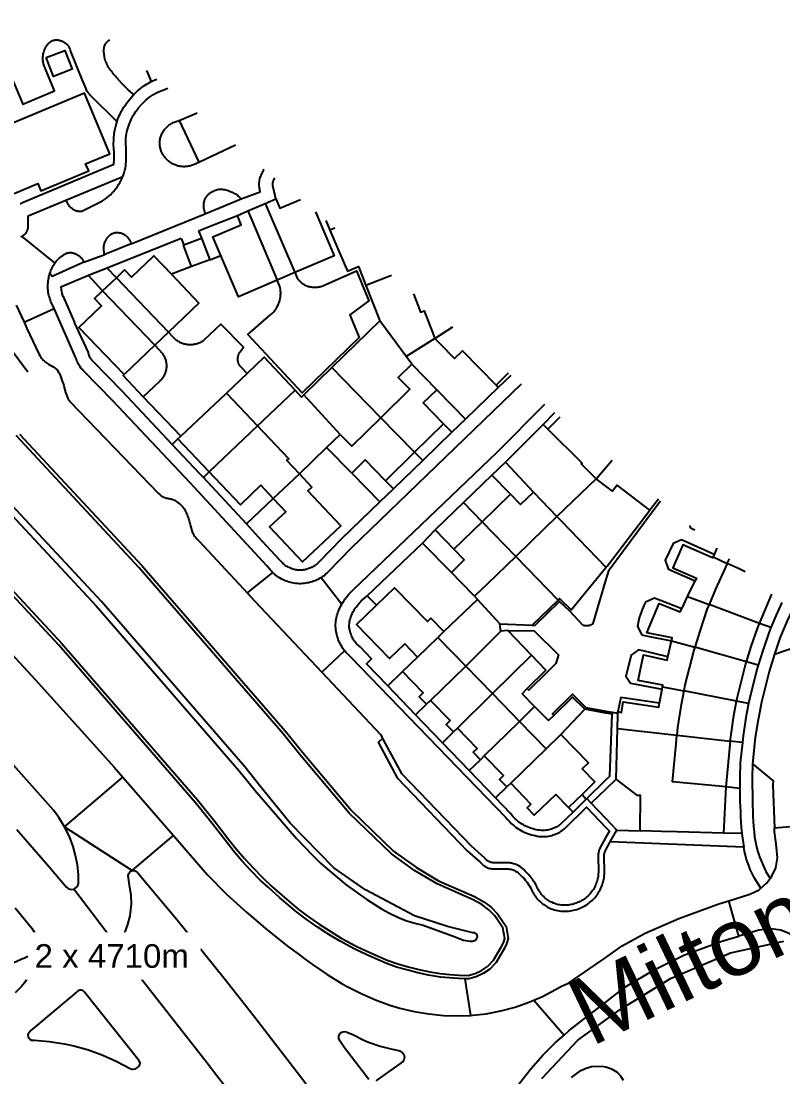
# Model space of a CAD drawing. Header units: millimetres. Extents: x 111502 to 977541, y 8702 to 1044108.
# Drawn here: x 489413.5 to 489526.2, y 239228 to 239384.2 of the extents above; entities that cross this region are included whole.
import ezdxf
from ezdxf import colors
from ezdxf.entities.mleader import LeaderData, LeaderLine
from ezdxf.math import Vec2, Vec3

# ---------------------------------------------------------------- set-up
doc = ezdxf.new("R2010")
doc.units = ezdxf.units.MM
doc.header["$LTSCALE"] = 0.25
doc.linetypes.add('DASHED2', pattern=[9.525, 6.35, -3.175])
for name, color, linetype in [('00 Text', 7, 'Continuous'), ('E HVSS As Laid HV', 10, 'Continuous'), ('X HVSS Site Background', 8, 'Continuous')]:
    doc.layers.add(name, color=color, linetype=linetype)
doc.styles.add('Arial', font='arial.ttf')

# ---------------------------------------------------------------- blocks, each defined once
blk = doc.blocks.new('OS MAP 060722')
at = {"layer": 'X HVSS Site Background'}
for points in [[(596.22, 190.44), (614.02, 171.34), (635.17, 146.94), (637.47, 144.09), (643.67, 136.94), (644.82, 135.69), (646.02, 134.44), (647.22, 133.29), (648.52, 132.14), (651.02, 130.09), (652.02, 129.34), (653.07, 128.59), (654.07, 127.89), (655.12, 127.19), (656.22, 126.54), (657.32, 125.94), (658.82, 125.19), (659.97, 124.74), (661.17, 124.39), (662.37, 124.09), (667.11, 122.35), (667.74, 122.11), (668.36, 121.87), (669.36, 121.72), (669.68, 121.75), (670.11, 121.89), (670.29, 122.07), (670.43, 122.39), (670.38, 122.63), (670.23, 122.83), (670.02, 122.96), (669.76, 122.99), (665.97, 123.91), (661.1, 125.48), (653.84, 129.31), (649.18, 132.6), (642.69, 139.2), (638.25, 144.72), (635.99, 147.53), (614.81, 171.96), (596.82, 191.26)], [(590.72, 185.34), (608.87, 165.84), (629.02, 142.64), (631.62, 139.39), (633.52, 136.89), (634.72, 135.39), (635.97, 133.94), (637.27, 132.54), (638.62, 131.14), (640.02, 129.84), (641.47, 128.54), (643.92, 126.49), (645.42, 125.34), (647.02, 124.24), (648.62, 123.19), (650.27, 122.19), (652.57, 120.94), (654.07, 120.24), (657.07, 118.94), (658.62, 118.39), (660.17, 117.94), (661.77, 117.54), (663.37, 117.19), (664.92, 116.94), (666.32, 116.79), (667.67, 116.69), (669.07, 116.64), (670.07, 116.93), (671.01, 117.37), (671.91, 117.98), (672.82, 118.92), (674, 120.93), (674.26, 121.48), (674.46, 122.15), (674.19, 123.7), (673, 125.46), (672.1, 126.37), (671.08, 127.15), (669.78, 127.87), (664.44, 130.22), (661.12, 132.19), (657.69, 134.67), (651.45, 140.67), (644.09, 149.42), (641.67, 152.42), (620.39, 176.97), (602.17, 196.52)], [(668.6, 116.16), (667.61, 116.19), (666.25, 116.29), (664.97, 116.43), (663.18, 116.72), (661.58, 117.07), (660.15, 117.43), (658.47, 117.91), (656.86, 118.48), (654.04, 119.71), (652.28, 120.53), (650, 121.77), (648.42, 122.72), (646.86, 123.75), (645.07, 124.98), (643.67, 126.05), (641.17, 128.15), (639.44, 129.7), (638.27, 130.78), (636.89, 132.21), (635.58, 133.62), (634.42, 134.96), (633.08, 136.65), (631.18, 139.14), (628.72, 142.22), (608.48, 165.52), (590.22, 185.14)], [(597.45, 168.6), (605, 160.43), (613.64, 150.9), (616.68, 147.49), (617.97, 146)], [(609.35, 138.67), (608.5, 140.03), (607.68, 141.11), (599.78, 149.97)], [(601.54, 249.4), (603.14, 245.55), (607.86, 247.51), (606.46, 250.88), (606.4, 251), (606.35, 251.12), (606.31, 251.25), (606.27, 251.37), (606.23, 251.5), (606.2, 251.63), (606.17, 251.76), (606.16, 251.89), (606.14, 252.03), (606.13, 252.16), (606.13, 252.29), (606.13, 252.42), (606.14, 252.56), (606.15, 252.69), (606.17, 252.82), (606.19, 252.95), (606.22, 253.08), (606.28, 253.28), (606.31, 253.36), (606.33, 253.44), (606.36, 253.52), (606.39, 253.6), (606.42, 253.68), (606.46, 253.75), (606.49, 253.83), (606.53, 253.91), (606.57, 253.98), (606.61, 254.06), (606.65, 254.13), (606.69, 254.2), (606.74, 254.27), (606.79, 254.34), (606.83, 254.41), (606.89, 254.47), (606.94, 254.53), (607, 254.59), (607.05, 254.65), (607.12, 254.7), (607.18, 254.75), (607.24, 254.8), (607.31, 254.84), (607.38, 254.88), (607.46, 254.91), (607.54, 254.95), (607.62, 254.98), (607.7, 255), (607.78, 255.02), (607.86, 255.04), (607.94, 255.05), (608.02, 255.06), (608.1, 255.06), (608.18, 255.06), (608.26, 255.06), (608.35, 255.05), (608.43, 255.04), (608.51, 255.03), (608.59, 255.01), (608.67, 254.99), (608.75, 254.97), (608.83, 254.94), (608.9, 254.91), (608.98, 254.88), (609.05, 254.85), (609.13, 254.81), (609.2, 254.77), (609.27, 254.73), (609.34, 254.68), (609.41, 254.63), (609.48, 254.58), (609.54, 254.53), (609.6, 254.47), (609.66, 254.42), (609.72, 254.36), (609.77, 254.3), (609.82, 254.23), (609.87, 254.17), (609.92, 254.1), (609.96, 254.03), (610, 253.96), (610.04, 253.89), (610.08, 253.81), (610.11, 253.74), (610.13, 253.66), (610.16, 253.58), (610.18, 253.5), (610.2, 253.36), (611.89, 249.2), (612.48, 247.8), (612.55, 247.67), (612.62, 247.55), (612.75, 247.35), (612.84, 247.23), (612.93, 247.12), (613.02, 247.01), (613.18, 246.85), (617.09, 243.01)], [(619.58, 246.98), (619.15, 247.32), (618.73, 247.68), (618.33, 248.05), (617.94, 248.44), (617.25, 249.22), (617.12, 249.38), (616.99, 249.53), (616.86, 249.69), (616.73, 249.85), (616.59, 250.01), (616.46, 250.17), (616.34, 250.33), (616.21, 250.49), (616.09, 250.65), (615.98, 250.82), (615.86, 250.99), (615.76, 251.16), (615.66, 251.33), (615.57, 251.51), (615.49, 251.69), (615.42, 251.88), (615.36, 252.06), (615.31, 252.26), (615.25, 252.56), (615.24, 252.65), (615.23, 252.74), (615.21, 252.83), (615.2, 252.92), (615.19, 253), (615.18, 253.09), (615.17, 253.18), (615.17, 253.27), (615.16, 253.36), (615.16, 253.45), (615.16, 253.54), (615.16, 253.63), (615.17, 253.72), (615.18, 253.8), (615.19, 253.89), (615.2, 253.97), (615.22, 254.06), (615.25, 254.14), (615.28, 254.22), (615.35, 254.37), (615.39, 254.45), (615.44, 254.52), (615.49, 254.59), (615.55, 254.66), (615.6, 254.73), (615.66, 254.8), (615.72, 254.86), (615.79, 254.92), (615.85, 254.98), (615.92, 255.04), (616, 255.09), (616.02, 255.11)], [(606.63, 252.44), (609.37, 253.5), (610.44, 250.73), (607.7, 249.67), (606.63, 252.44)], [(621.48, 250.54), (622.15, 248.89)], [(619.58, 246.98), (619.82, 247.23), (620.15, 247.53), (620.5, 247.82), (620.83, 248.06), (621.18, 248.31), (621.56, 248.55), (621.92, 248.76), (622.15, 248.89)], [(622.15, 248.89), (622.34, 249), (622.99, 249.27)], [(602.67, 196.72), (620.78, 177.29), (641.96, 152.85), (644.52, 149.68), (651.78, 141.05), (658.01, 135.06), (661.39, 132.61), (664.68, 130.66), (670, 128.32), (671.35, 127.57), (672.44, 126.74), (673.37, 125.8), (674.66, 123.89), (674.97, 122.12), (674.73, 121.32), (674.44, 120.69), (673.21, 118.6), (672.25, 117.61), (671.26, 116.94), (670.23, 116.45), (669.13, 116.14), (668.6, 116.16)], [(601.89, 232.36), (605.39, 233.82), (605.84, 232.74), (612.91, 235.67), (612.46, 236.75), (616.03, 238.23), (612.31, 247.19), (598.17, 241.32)], [(617.09, 243.01), (617.1, 243.03), (617.24, 243.39), (617.39, 243.75), (617.55, 244.1), (617.72, 244.45), (617.91, 244.78), (618.1, 245.12), (618.34, 245.47), (618.55, 245.77), (618.78, 246.07), (619.22, 246.61), (619.54, 246.94), (619.58, 246.98)], [(617.96, 234.86), (618.04, 235.08), (618.15, 235.38), (618.27, 235.79), (618.33, 236.1), (618.39, 236.42), (618.42, 236.74), (618.45, 237.05), (618.47, 237.37), (618.47, 237.69), (618.47, 238.02), (618.47, 238.34), (618.45, 238.66), (618.44, 238.98), (618.39, 239.68), (618.4, 240.21), (618.42, 240.53), (618.45, 240.85), (618.5, 241.16), (618.57, 241.48), (618.64, 241.79), (618.73, 242.1), (618.83, 242.41), (618.95, 242.71), (619.07, 243.01), (619.21, 243.3), (619.35, 243.59), (619.51, 243.87), (619.67, 244.15), (619.85, 244.42), (620.04, 244.68), (620.23, 244.94), (620.6, 245.39), (620.85, 245.65), (621.1, 245.9), (621.36, 246.14), (621.64, 246.37), (621.92, 246.58), (622.21, 246.79), (622.51, 246.98), (622.82, 247.16), (623.13, 247.33), (624.6, 247.92)], [(626.28, 243.12), (628.98, 244.25)], [(617.09, 243.01), (616.97, 242.64), (616.86, 242.25), (616.77, 241.88), (616.69, 241.5), (616.62, 241.08), (616.59, 240.67), (616.56, 240.28), (616.55, 239.63), (616.6, 238.89), (616.61, 238.57), (616.63, 238.28), (616.63, 238.02), (616.63, 237.69), (616.63, 237.43), (616.62, 237.2), (616.59, 236.91), (616.57, 236.68), (616.54, 236.56), (603.1, 230.96), (602.94, 230.84), (602.78, 230.71)], [(629.18, 236.99), (629.06, 236.9), (628.93, 236.82), (628.8, 236.75), (628.67, 236.68), (628.53, 236.62), (628.39, 236.56), (628.25, 236.51), (628.11, 236.46), (627.96, 236.42), (627.81, 236.39), (627.67, 236.36), (627.52, 236.33), (627.37, 236.32), (627.22, 236.31), (627.07, 236.3), (626.92, 236.3), (626.77, 236.31), (626.62, 236.32), (626.47, 236.34), (626.32, 236.37), (626.17, 236.4), (626.03, 236.44), (625.88, 236.49), (625.68, 236.56), (625.55, 236.62), (625.42, 236.68), (625.3, 236.74), (625.18, 236.81), (625.06, 236.89), (624.94, 236.97), (624.83, 237.05), (624.72, 237.14), (624.61, 237.23), (624.51, 237.33), (624.41, 237.43), (624.31, 237.53), (624.22, 237.64), (624.14, 237.75), (624.05, 237.86), (623.97, 237.98), (623.9, 238.1), (623.83, 238.22), (623.76, 238.34), (623.7, 238.47), (623.65, 238.6), (623.6, 238.73), (623.56, 238.86), (623.52, 238.99), (623.49, 239.13), (623.46, 239.26), (623.44, 239.4), (623.42, 239.54), (623.42, 239.68), (623.42, 239.93), (623.43, 240.07), (623.45, 240.21), (623.47, 240.35), (623.5, 240.48), (623.53, 240.62), (623.58, 240.75), (623.62, 240.89), (623.67, 241.02), (623.73, 241.15), (623.79, 241.27), (623.86, 241.39), (623.93, 241.52), (624.01, 241.63), (624.09, 241.75), (624.17, 241.86), (624.26, 241.97), (624.36, 242.07), (624.46, 242.17), (624.56, 242.27), (624.66, 242.36), (624.77, 242.45), (624.89, 242.53), (625, 242.61), (625.12, 242.68), (625.25, 242.75), (625.42, 242.83), (626.28, 243.12)], [(626.28, 243.12), (629.18, 236.99)], [(629.18, 236.99), (634.63, 239.52)], [(635.48, 231.55), (638.3, 232.58), (638.24, 232.81), (638.21, 232.97), (638.18, 233.13), (638.16, 233.29), (638.15, 233.45), (638.15, 233.62), (638.15, 233.78), (638.15, 233.94), (638.17, 234.1), (638.19, 234.26), (638.25, 234.56), (638.3, 234.72), (638.35, 234.87), (638.41, 235.02), (638.47, 235.17), (638.54, 235.31), (638.61, 235.46), (638.69, 235.6), (638.76, 235.75), (638.84, 235.89), (638.88, 235.96)], [(609.55, 231.36), (609.58, 231.27), (609.61, 231.18), (609.64, 231.09), (609.68, 231.01), (609.72, 230.92), (609.77, 230.84), (609.82, 230.76), (609.87, 230.68), (609.93, 230.6), (609.98, 230.53), (610.05, 230.46), (610.11, 230.39), (610.18, 230.32), (610.25, 230.26), (610.32, 230.2), (610.44, 230.11), (610.52, 230.06), (610.6, 230.01), (610.68, 229.96), (610.77, 229.92), (610.85, 229.89), (610.94, 229.85), (611.03, 229.82), (611.12, 229.79), (611.21, 229.77), (611.31, 229.75), (611.4, 229.74), (611.49, 229.72), (611.59, 229.72), (611.68, 229.71), (611.78, 229.71), (611.91, 229.72), (612.78, 230.16), (614.95, 231.23), (615.39, 231.54), (615.65, 231.74), (615.89, 231.94), (616.12, 232.16), (616.35, 232.39), (616.57, 232.62), (616.78, 232.87), (616.97, 233.12), (617.16, 233.38), (617.34, 233.65), (617.5, 233.92), (617.65, 234.2), (617.8, 234.49), (617.93, 234.78), (617.96, 234.86)], [(609.55, 231.36), (617.96, 234.86)], [(640.6, 231.54), (640.24, 233.08), (640.19, 233.25), (640.18, 233.34), (640.16, 233.44), (640.15, 233.48), (640.15, 233.51), (640.15, 233.62), (640.15, 233.78), (640.15, 233.82), (640.15, 233.85), (640.17, 233.94), (640.19, 234.06), (640.2, 234.11), (640.23, 234.18), (640.27, 234.28), (640.3, 234.35), (640.34, 234.44), (640.39, 234.54), (640.45, 234.64)], [(630.22, 229.36), (630.17, 229.45), (630.13, 229.54), (630.09, 229.64), (630.06, 229.73), (630.02, 229.83), (630, 229.93), (629.97, 230.03), (629.96, 230.13), (629.94, 230.23), (629.93, 230.33), (629.92, 230.43), (629.92, 230.53), (629.92, 230.63), (629.93, 230.74), (629.94, 230.84), (629.96, 230.94), (629.97, 231.04), (630.02, 231.22), (630.05, 231.33), (630.09, 231.43), (630.14, 231.53), (630.19, 231.63), (630.25, 231.73), (630.31, 231.82), (630.37, 231.91), (630.44, 232), (630.51, 232.09), (630.59, 232.17), (630.67, 232.25), (630.75, 232.32), (630.84, 232.4), (630.93, 232.47), (631.02, 232.53), (631.11, 232.59), (631.21, 232.65), (631.31, 232.7), (631.41, 232.75), (631.52, 232.8), (631.62, 232.84), (631.81, 232.9), (631.98, 232.94), (632.16, 232.97), (632.33, 232.98), (632.51, 232.98), (632.69, 232.96), (632.86, 232.94), (633.04, 232.91), (633.21, 232.86), (633.39, 232.81), (633.56, 232.76), (633.73, 232.7), (633.97, 232.6), (634.13, 232.53), (634.29, 232.45), (634.45, 232.36), (634.61, 232.27), (634.76, 232.17), (634.9, 232.07), (635.04, 231.96), (635.18, 231.84), (635.31, 231.72), (635.48, 231.55)], [(603.01, 226), (603.08, 226.04), (603.14, 226.08), (603.21, 226.12), (603.27, 226.17), (603.33, 226.22), (603.39, 226.27), (603.45, 226.32), (603.5, 226.38), (603.56, 226.44), (603.65, 226.56), (603.69, 226.62), (603.74, 226.69), (603.77, 226.76), (603.81, 226.83), (603.84, 226.9), (603.87, 226.97), (603.9, 227.05), (603.92, 227.12), (603.94, 227.2), (603.97, 227.34), (603.97, 229.04), (609.55, 231.36)], [(630.22, 229.36), (635.48, 231.55)], [(639.03, 230.87), (640.6, 231.54)], [(640.6, 231.54), (641.19, 230.16), (644.24, 231.47)], [(634.9, 229.1), (636.43, 229.76)], [(636.43, 229.76), (639.03, 230.87)], [(636.43, 229.76), (637.02, 228.38), (640.8, 219.51)], [(639.03, 230.87), (639.62, 229.49), (643.41, 220.63)], [(646.46, 229.62), (649.23, 223.12), (643.41, 220.63)], [(619.17, 224.88), (630.22, 229.36)], [(632.45, 223.16), (631.27, 225.92), (635.49, 227.72), (634.9, 229.1)], [(631.62, 227.8), (634.9, 229.1)], [(647.98, 228.34), (648.58, 226.93)], [(602.87, 225.93), (602.94, 225.96), (603.01, 226)], [(615.28, 223.32), (615.25, 223.43), (615.22, 223.54), (615.19, 223.65), (615.18, 223.76), (615.16, 223.87), (615.15, 223.98), (615.15, 224.1), (615.15, 224.21), (615.15, 224.32), (615.16, 224.43), (615.17, 224.55), (615.19, 224.66), (615.21, 224.77), (615.24, 224.88), (615.27, 224.99), (615.3, 225.09), (615.35, 225.2), (615.39, 225.3), (615.48, 225.48), (615.52, 225.55), (615.56, 225.61), (615.6, 225.68), (615.64, 225.74), (615.68, 225.8), (615.72, 225.86), (615.77, 225.92), (615.82, 225.98), (615.87, 226.04), (615.92, 226.09), (615.97, 226.14), (616.03, 226.19), (616.09, 226.24), (616.15, 226.28), (616.22, 226.33), (616.29, 226.37), (616.37, 226.41), (616.44, 226.44), (616.52, 226.47), (616.6, 226.49), (616.68, 226.52), (616.76, 226.53), (616.84, 226.55), (616.93, 226.56), (617.01, 226.57), (617.09, 226.57), (617.18, 226.57), (617.26, 226.57), (617.34, 226.56), (617.49, 226.54), (617.58, 226.52), (617.67, 226.5), (617.76, 226.47), (617.84, 226.44), (617.93, 226.41), (618.01, 226.37), (618.09, 226.33), (618.17, 226.28), (618.25, 226.23), (618.32, 226.18), (618.39, 226.12), (618.47, 226.06), (618.53, 226), (618.6, 225.93), (618.66, 225.87), (618.72, 225.8), (618.81, 225.68), (618.86, 225.6), (618.91, 225.53), (618.96, 225.45), (619, 225.37), (619.04, 225.28), (619.07, 225.2), (619.1, 225.11), (619.13, 225.02), (619.17, 224.88)], [(629.17, 226.81), (631.62, 227.8)], [(629.17, 226.81), (629.62, 225.73)], [(649.32, 227.21), (648.58, 226.93)], [(648.58, 226.93), (650.06, 223.47), (651.19, 220.83), (652.81, 221.54), (653.92, 218.72)], [(603.01, 226), (607.89, 222.05)], [(626.59, 225.67), (615.65, 221.31)], [(626.59, 225.67), (626.97, 224.73)], [(626.97, 224.73), (629.62, 225.73)], [(629.62, 225.73), (630.82, 222.55)], [(607.89, 222.05), (608, 222.2), (608.11, 222.34), (608.23, 222.47), (608.36, 222.6), (608.49, 222.72), (608.64, 222.85), (608.71, 222.9), (608.77, 222.95), (608.84, 223), (608.9, 223.06), (608.97, 223.11), (609.04, 223.16), (609.11, 223.21), (609.17, 223.25), (609.24, 223.3), (609.31, 223.34), (609.39, 223.38), (609.46, 223.42), (609.53, 223.46), (609.61, 223.49), (609.68, 223.52), (609.76, 223.54), (609.84, 223.56), (609.91, 223.58), (610.07, 223.6), (610.17, 223.6), (610.27, 223.6), (610.37, 223.59), (610.47, 223.58), (610.56, 223.56), (610.66, 223.53), (610.75, 223.5), (610.85, 223.47), (610.94, 223.43), (611.03, 223.39), (611.12, 223.34), (611.21, 223.29), (611.29, 223.24), (611.38, 223.18), (611.46, 223.12), (611.59, 223.01), (611.66, 222.94), (611.73, 222.87), (611.8, 222.8), (611.87, 222.72), (611.93, 222.64), (611.99, 222.56), (612.04, 222.48), (612.09, 222.39), (612.14, 222.3), (612.2, 222.18)], [(619.17, 224.88), (615.28, 223.32)], [(628.11, 221.53), (626.91, 224.71), (626.97, 224.73)], [(602.2, 215.8), (602.91, 214.26), (603.36, 213.3)], [(612.2, 222.18), (607.48, 220.06), (607.16, 220.52)], [(607.16, 220.52), (607.18, 220.58), (607.24, 220.75), (607.3, 220.93), (607.37, 221.1), (607.44, 221.26), (607.52, 221.43), (607.6, 221.59), (607.64, 221.67), (607.69, 221.75), (607.79, 221.9), (607.89, 222.05)], [(612.2, 222.18), (615.28, 223.32)], [(617, 219.88), (618.21, 221.03), (619.24, 219.94), (622.56, 223.11), (625.14, 220.41)], [(630.82, 222.55), (628.11, 221.53)], [(630.82, 222.55), (632.45, 223.16)], [(640.8, 219.51), (635.06, 217.06), (632.45, 223.16)], [(607.78, 215.34), (607.33, 216.35), (607.24, 216.57), (607.16, 216.8), (607.09, 217.03), (607.03, 217.27), (606.98, 217.5), (606.93, 217.74), (606.9, 217.98), (606.88, 218.22), (606.87, 218.46), (606.86, 218.7), (606.87, 218.94), (606.89, 219.18), (606.91, 219.42), (606.99, 219.87), (607.03, 220.05), (607.07, 220.23), (607.12, 220.4), (607.16, 220.52)], [(615.65, 221.31), (612.97, 220.24), (612.88, 220.2)], [(617, 219.88), (615.65, 221.31)], [(625.14, 220.41), (629.22, 216.14), (624.7, 211.82)], [(628.11, 221.53), (625.14, 220.41)], [(643.41, 220.63), (643.8, 219.71), (643.89, 219.61), (643.98, 219.5), (644.07, 219.41), (644.17, 219.31), (644.27, 219.22), (644.38, 219.14), (644.49, 219.06), (644.6, 218.98), (644.72, 218.91), (644.83, 218.85), (644.95, 218.78), (645.17, 218.69), (645.3, 218.64), (645.43, 218.6), (645.56, 218.57), (645.69, 218.54), (645.82, 218.51), (645.96, 218.49), (646.09, 218.48), (646.23, 218.47), (646.36, 218.47), (646.5, 218.47), (646.63, 218.48), (646.77, 218.49), (646.9, 218.51), (647.04, 218.54), (647.17, 218.57), (647.3, 218.6), (647.53, 218.68), (652.53, 220.92), (654.33, 216.48), (651.55, 214.39), (652.2, 212.81), (652.92, 211.06), (644.47, 202.84), (636.46, 211.47), (639.92, 214.47), (640.05, 214.59), (640.17, 214.71), (640.28, 214.84), (640.4, 214.98), (640.5, 215.11), (640.6, 215.26), (640.69, 215.4), (640.78, 215.55), (640.86, 215.71), (640.94, 215.86), (641.01, 216.02), (641.07, 216.19), (641.12, 216.35), (641.17, 216.52), (641.24, 216.82), (641.27, 216.99), (641.29, 217.16), (641.3, 217.34), (641.31, 217.51), (641.31, 217.68), (641.3, 217.86), (641.29, 218.03), (641.27, 218.2), (641.24, 218.38), (641.19, 218.59), (640.8, 219.51)], [(643.41, 220.63), (640.8, 219.51)], [(591.08, 219.15), (599.56, 211.15), (601.18, 209.61), (603.88, 205.94)], [(612.88, 220.2), (608.8, 218.47), (608.82, 218.18), (608.84, 218.06), (608.87, 217.9), (608.91, 217.71), (608.95, 217.55), (609, 217.4), (609.05, 217.25), (609.11, 217.11), (610.81, 213.27)], [(614.97, 217.94), (612.88, 220.2)], [(614.97, 217.94), (617, 219.88)], [(624.7, 211.82), (617, 219.88)], [(657.71, 220.19), (653.92, 218.72)], [(653.92, 218.72), (655.99, 213.5)], [(618.14, 205.55), (611.47, 212.53), (614.79, 215.7), (613.76, 216.79), (614.97, 217.94)], [(622.67, 209.88), (614.97, 217.94)], [(660.95, 217.48), (661.99, 214.77), (662.55, 214.99), (663.72, 211.93), (664.11, 210.91)], [(603.36, 213.3), (607.78, 215.34)], [(640.12, 176.29), (639.95, 176.46), (639.79, 176.64), (639.62, 176.85), (639.27, 177.24), (627.91, 189.53), (616.47, 201.67), (612.16, 206.09), (612.04, 206.21), (611.92, 206.34), (611.81, 206.47), (611.63, 206.7), (611.53, 206.84), (611.44, 206.99), (611.36, 207.14), (611.28, 207.29), (611.21, 207.45), (611.14, 207.61), (611.08, 207.77), (611.03, 207.94), (610.98, 208.12), (607.78, 215.34)], [(603.36, 213.3), (603.78, 212.36), (605.54, 208.61), (605.67, 208.36), (605.75, 208.24), (605.83, 208.11), (605.92, 208), (606.01, 207.88), (606.19, 207.68), (606.3, 207.58), (606.41, 207.48), (606.52, 207.38), (606.95, 207.08), (607.22, 206.93), (607.5, 206.78), (607.77, 206.63), (608.01, 206.45), (608.23, 206.23), (608.41, 205.99), (608.48, 205.86), (608.55, 205.73), (608.62, 205.59), (608.68, 205.45), (608.73, 205.31), (608.79, 205.17), (608.84, 205.03), (608.89, 204.88), (608.95, 204.74), (609, 204.6), (609.21, 203.97), (609.34, 203.44), (609.48, 202.91), (609.65, 202.4), (609.81, 202.01), (609.87, 201.91), (609.92, 201.83), (609.97, 201.77), (610.02, 201.7), (610.07, 201.63), (610.13, 201.57), (610.19, 201.51), (623.26, 187.95), (623.42, 187.8), (623.53, 187.71), (623.64, 187.63), (623.75, 187.55), (623.92, 187.45), (624.04, 187.4), (624.17, 187.36), (624.3, 187.32), (624.43, 187.29), (624.57, 187.26), (624.7, 187.24), (624.83, 187.21), (624.97, 187.18), (625.1, 187.15), (625.23, 187.11), (625.36, 187.06), (625.48, 187), (625.79, 186.82), (625.97, 186.71), (626.15, 186.59), (626.32, 186.46), (626.48, 186.32), (626.64, 186.17), (626.79, 186.02), (627.01, 185.75), (627.11, 185.6), (627.2, 185.45), (627.28, 185.29), (627.35, 185.12), (627.42, 184.95), (627.48, 184.78), (627.54, 184.61), (627.6, 184.43), (627.65, 184.26), (627.7, 184.08), (627.75, 183.9), (627.8, 183.72), (627.85, 183.54), (627.9, 183.37), (627.95, 183.19), (628.21, 182.29), (628.33, 182.05), (628.4, 181.92), (628.48, 181.79), (628.56, 181.67), (628.65, 181.55), (628.74, 181.44), (628.84, 181.32), (628.94, 181.22), (629.05, 181.11), (629.16, 181.01), (629.27, 180.92), (635.81, 173.85), (636.34, 173.28)], [(625.28, 195.23), (617.93, 203.04), (613.58, 207.5), (613.48, 207.6), (613.42, 207.66), (613.36, 207.73), (613.23, 207.9), (613.2, 207.94), (613.18, 207.98), (613.12, 208.08), (613.08, 208.16), (613.04, 208.25), (612.99, 208.36), (612.98, 208.4), (612.95, 208.49), (612.87, 208.8), (610.81, 213.27)], [(636.33, 205.72), (635.45, 206.64), (635.4, 206.7), (635.35, 206.76), (635.31, 206.82), (635.26, 206.88), (635.22, 206.95), (635.19, 207.02), (635.15, 207.09), (635.12, 207.16), (635.09, 207.23), (635.07, 207.3), (635.04, 207.37), (635.02, 207.47), (635.01, 207.55), (634.99, 207.62), (634.99, 207.7), (634.98, 207.77), (634.98, 207.85), (634.98, 207.93), (634.98, 208), (634.99, 208.08), (635, 208.16), (635.02, 208.23), (635.03, 208.31), (635.05, 208.38), (635.08, 208.45), (635.1, 208.53), (635.13, 208.6), (635.17, 208.67), (635.2, 208.73), (635.24, 208.8), (635.28, 208.87), (635.33, 208.94), (635.81, 209.59), (632.46, 213.03), (629.93, 210.62), (629.82, 210.54), (629.7, 210.46), (629.58, 210.39), (629.46, 210.32), (629.34, 210.26), (629.21, 210.21), (629.08, 210.16), (628.95, 210.11), (628.81, 210.07), (628.68, 210.03), (628.54, 210.01), (628.41, 209.98), (628.27, 209.96), (628.13, 209.95), (627.99, 209.95), (627.72, 209.95), (627.58, 209.96), (627.44, 209.98), (627.31, 210), (627.17, 210.03), (627.04, 210.06), (626.9, 210.1), (626.77, 210.15), (626.64, 210.2), (626.51, 210.26), (626.39, 210.32), (626.27, 210.38), (626.15, 210.45), (626.03, 210.53), (625.92, 210.61), (625.81, 210.7), (625.7, 210.79), (625.6, 210.88), (625.5, 210.98), (625.39, 211.1), (624.7, 211.82)], [(655.99, 213.5), (648.87, 206.58)], [(659.89, 208.21), (655.99, 213.5)], [(664.11, 210.91), (666.76, 212.61)], [(624.7, 211.82), (622.67, 209.88)], [(664.11, 210.91), (659.89, 208.21)], [(664.11, 210.91), (664.87, 210.13), (667.03, 207.91), (668.22, 209.07), (673.17, 203.99)], [(622.67, 209.88), (618.14, 205.55)], [(620.98, 202.28), (623.42, 204.58), (623.51, 204.66), (623.6, 204.75), (623.69, 204.84), (623.77, 204.94), (623.84, 205.03), (623.92, 205.13), (623.99, 205.24), (624.05, 205.34), (624.11, 205.45), (624.17, 205.56), (624.22, 205.68), (624.26, 205.79), (624.31, 205.91), (624.34, 206.03), (624.38, 206.15), (624.4, 206.27), (624.42, 206.39), (624.44, 206.52), (624.45, 206.64), (624.46, 206.77), (624.46, 206.91), (624.45, 207.03), (624.44, 207.16), (624.43, 207.28), (624.41, 207.4), (624.38, 207.53), (624.35, 207.65), (624.31, 207.77), (624.27, 207.88), (624.22, 208), (624.17, 208.11), (624.12, 208.22), (624.06, 208.33), (623.99, 208.44), (623.93, 208.54), (623.85, 208.65), (623.78, 208.74), (623.7, 208.84), (623.61, 208.93), (623.52, 209.02), (623.36, 209.16), (622.67, 209.88)], [(643.46, 203.23), (638.89, 208.15), (636.33, 205.72)], [(660.7, 207.1), (659.89, 208.21)], [(648.87, 206.58), (644.75, 202.57)], [(656.13, 199.15), (654.22, 201.11), (648.87, 206.58)], [(656.13, 199.15), (660.43, 203.37), (658.7, 205.14), (660.7, 207.1)], [(660.7, 207.1), (664.41, 203.31)], [(620.98, 202.28), (618, 205.41), (618.14, 205.55)], [(636.33, 205.72), (633.28, 202.82)], [(674.97, 205.74), (673.17, 203.99)], [(675.35, 205.41), (673.51, 203.64)], [(637.89, 197.95), (643.46, 203.23)], [(644.75, 202.57), (644.39, 202.22), (643.46, 203.23)], [(676.89, 204.12), (651.73, 179.85), (648.36, 176.38), (648.19, 176.21), (648.01, 176.05), (647.83, 175.9), (647.64, 175.75), (647.45, 175.62), (647.29, 175.52)], [(665.42, 198.28), (662.41, 201.35), (664.41, 203.31)], [(664.41, 203.31), (668.67, 198.97)], [(673.51, 203.64), (668.67, 198.97)], [(673.51, 203.64), (673.17, 203.99)], [(626.56, 196.44), (620.98, 202.28)], [(626.56, 196.44), (633.28, 202.82)], [(633.28, 202.82), (637.89, 197.95)], [(650.11, 196.71), (644.75, 202.57)], [(650.34, 171.57), (650.41, 171.69), (650.54, 171.91), (650.68, 172.11), (650.82, 172.32), (651.2, 172.82), (651.41, 173.07), (651.63, 173.3), (651.86, 173.53), (652.1, 173.74), (673.3, 194.02), (680.41, 201.17)], [(680.13, 198.19), (681.88, 199.95)], [(650.11, 196.71), (651.84, 194.94), (656.13, 199.15)], [(661.12, 194.06), (656.13, 199.15)], [(668.67, 198.97), (666.65, 197.02)], [(680.83, 197.49), (682.64, 199.31)], [(637.89, 197.95), (630.73, 191.16)], [(644.08, 190.85), (642.23, 192.82), (642.51, 193.08), (637.89, 197.95)], [(661.12, 194.06), (665.42, 198.28)], [(666.65, 197.02), (662.32, 192.84)], [(666.65, 197.02), (665.42, 198.28)], [(680.13, 198.19), (674.55, 192.58)], [(680.83, 197.49), (680.13, 198.19)], [(688, 190.12), (685.77, 192.34), (685.89, 192.46), (680.83, 197.49)], [(626.12, 196.03), (625.28, 195.23)], [(626.12, 196.03), (626.56, 196.44)], [(630.73, 191.16), (626.12, 196.03)], [(648.11, 194.75), (650.11, 196.71)], [(629.87, 190.35), (629.37, 190.89), (625.28, 195.23)], [(644.08, 190.85), (648.11, 194.75)], [(651.82, 190.96), (648.11, 194.75)], [(656.83, 189.85), (661.12, 194.06)], [(662.32, 192.84), (661.12, 194.06)], [(656.83, 189.85), (653.82, 192.92), (651.82, 190.96)], [(662.32, 192.84), (657.99, 188.67)], [(672.56, 190.68), (674.55, 192.58)], [(674.55, 192.58), (678.7, 188.17)], [(688, 190.12), (689.42, 191.8), (690.33, 192.87)], [(629.87, 190.35), (630.73, 191.16)], [(640.22, 187.22), (638.39, 189.17), (635.35, 186.29), (630.73, 191.16)], [(640.22, 187.22), (642.05, 185.27), (639.65, 183.01), (644.52, 177.83), (650.22, 183.19), (645.35, 188.37), (645.91, 188.9), (644.08, 190.85)], [(640.22, 187.22), (644.08, 190.85)], [(651.82, 190.96), (655.97, 186.72)], [(672.56, 190.68), (668.37, 186.63)], [(675.33, 187.84), (672.56, 190.68)], [(636.23, 183.46), (629.87, 190.35)], [(657.99, 188.67), (656.83, 189.85)], [(688, 190.12), (682.19, 184.56)], [(695.94, 185.47), (691.08, 189.2), (690.38, 188.29), (689.42, 189.03), (688, 190.12)], [(657.99, 188.67), (655.97, 186.72)], [(671.13, 183.78), (675.33, 187.84)], [(675.33, 187.84), (676.72, 186.4), (676.79, 186.33), (678.7, 188.17)], [(678.7, 188.17), (682.19, 184.56)], [(636.23, 183.46), (640.22, 187.22)], [(655.97, 186.72), (650.32, 181.27), (646.94, 177.78), (646.82, 177.67), (646.71, 177.57), (646.57, 177.45), (646.45, 177.36), (646.34, 177.28), (646.21, 177.2), (646.05, 177.11), (645.92, 177.03), (645.82, 176.99), (645.63, 176.91), (645.45, 176.84), (645.32, 176.79), (645.18, 176.75), (645.07, 176.72), (644.91, 176.69), (644.68, 176.65), (644.53, 176.63), (644.42, 176.62), (644.26, 176.61), (644.12, 176.61), (643.87, 176.62), (643.74, 176.64), (643.6, 176.66), (643.44, 176.69), (643.29, 176.73), (643.1, 176.78), (643, 176.81), (642.87, 176.86), (642.68, 176.94), (642.55, 177), (642.39, 177.08), (642.26, 177.15), (642.14, 177.23), (641.99, 177.32), (641.87, 177.41), (641.76, 177.5), (641.64, 177.61), (641.51, 177.73), (641.41, 177.83), (641.32, 177.93), (641.13, 178.16), (638.04, 181.5)], [(668.37, 186.63), (664.17, 182.56)], [(668.37, 186.63), (671.13, 183.78)], [(678.51, 168.47), (678.93, 168.45), (682.58, 172), (684.08, 170.55), (685.91, 168.57), (685.97, 168.54), (686.02, 168.52), (686.08, 168.5), (686.14, 168.48), (686.2, 168.46), (686.26, 168.44), (686.32, 168.43), (686.38, 168.42), (686.45, 168.41), (686.51, 168.41), (686.57, 168.41), (686.64, 168.41), (686.7, 168.41), (686.76, 168.42), (686.83, 168.43), (686.89, 168.44), (686.95, 168.46), (687.01, 168.47), (687.07, 168.49), (687.13, 168.51), (687.18, 168.54), (687.24, 168.57), (687.29, 168.6), (687.35, 168.63), (687.4, 168.66), (687.45, 168.7), (687.52, 168.75), (689.42, 175.07), (689.9, 176.67), (696.26, 185.23), (697.51, 186.86)], [(697.2, 187.11), (695.94, 185.47)], [(682.19, 184.56), (680.28, 182.72), (676.09, 178.66)], [(682.19, 184.56), (682.78, 183.95), (689.42, 177.07), (689.45, 177.04)], [(689.45, 177.04), (689.59, 177.21), (695.94, 185.47)], [(638.04, 181.5), (636.23, 183.46)], [(666.94, 179.72), (671.13, 183.78)], [(671.13, 183.78), (676.09, 178.66)], [(701.83, 183.24), (701.89, 182.91), (702.35, 182.7), (702.6, 182.59)], [(662.3, 180.63), (664.17, 182.56)], [(664.17, 182.56), (666.94, 179.72)], [(662.3, 180.63), (654.13, 172.84)], [(666.58, 176.28), (662.3, 180.63)], [(666.58, 176.28), (668.47, 178.14), (666.94, 179.72)], [(705.44, 178.95), (701.05, 180.89), (700.63, 181.08), (699.36, 180.56), (698.2, 178.09), (698.62, 176.79), (699.14, 176.56), (702.61, 175.03)], [(705.28, 178.59), (705.21, 178.42), (700.82, 180.36), (699.33, 176.98), (702.81, 175.45), (702.61, 175.03)], [(705.85, 179.87), (705.44, 178.95)], [(676.09, 178.66), (671.89, 174.6), (670.01, 172.78)], [(676.09, 178.66), (682.35, 172.2)], [(705.44, 178.95), (705.28, 178.59)], [(705.28, 178.59), (707.39, 177.6)], [(707.39, 177.6), (707.72, 178.31)], [(682.35, 172.2), (682.58, 172.42), (684.29, 170.77), (689.42, 177), (689.45, 177.04)], [(707.39, 177.6), (705.65, 173.81), (704.68, 171.52)], [(710.03, 176.37), (709.12, 176.79), (707.39, 177.6)], [(640.12, 176.29), (636.34, 173.28)], [(647.29, 175.52), (647.25, 175.49), (647.04, 175.37), (646.83, 175.25), (646.61, 175.15), (646.39, 175.06), (646.17, 174.97), (645.95, 174.89), (645.72, 174.82), (645.49, 174.76), (645.25, 174.72), (645.02, 174.68), (644.78, 174.64), (644.54, 174.62), (644.3, 174.61), (644.06, 174.61), (643.73, 174.63), (643.49, 174.65), (643.26, 174.69), (643.02, 174.73), (642.79, 174.79), (642.56, 174.85), (642.33, 174.92), (642.11, 175.01), (641.89, 175.1), (641.67, 175.2), (641.46, 175.31), (641.25, 175.42), (641.05, 175.55), (640.85, 175.68), (640.66, 175.82), (640.47, 175.97), (640.29, 176.13), (640.12, 176.29)], [(647.29, 175.52), (650.34, 171.57)], [(670.01, 172.78), (667.98, 174.85), (666.58, 176.28)], [(701.5, 172.7), (702.61, 175.03)], [(655.49, 171.43), (658.15, 174.02), (663.03, 169), (663.54, 169.5), (665.45, 167.53)], [(636.34, 173.28), (637.49, 172.04), (647.39, 161.53)], [(657.16, 159.5), (654, 162.78), (654.75, 163.51), (653.05, 165.27), (652.71, 165.57), (652.6, 165.67), (652.49, 165.79), (652.38, 165.92), (652.28, 166.05), (652.19, 166.17), (652.08, 166.34), (652, 166.47), (651.92, 166.61), (651.84, 166.77), (651.79, 166.89), (651.72, 167.08), (651.65, 167.24), (651.62, 167.36), (651.57, 167.56), (651.53, 167.72), (651.5, 167.87), (651.48, 168.04), (651.46, 168.2), (651.45, 168.37), (651.45, 168.48), (651.47, 168.76), (651.48, 168.9), (651.5, 169.03), (651.53, 169.18), (651.57, 169.34), (651.62, 169.5), (651.68, 169.68), (651.73, 169.84), (651.8, 170), (651.88, 170.18), (651.95, 170.32), (652.05, 170.51), (652.16, 170.7), (652.23, 170.82), (652.34, 170.98), (652.46, 171.15), (652.77, 171.56), (652.91, 171.73), (653.07, 171.89), (653.23, 172.06), (653.42, 172.23), (654.13, 172.84)], [(654.13, 172.84), (655.49, 171.43)], [(665.45, 167.53), (670.44, 172.3)], [(670.01, 172.78), (670.44, 172.3)], [(670.44, 172.3), (673.72, 168.67)], [(678.51, 168.47), (682.35, 172.2)], [(700.64, 170.89), (697.48, 172.15), (696.61, 172.49), (695.26, 171.9), (695.03, 171.41), (694.82, 170.9), (694.53, 170.1), (694.37, 169.58), (694.24, 169.05), (694.08, 168.28), (694.73, 167.03), (695.37, 166.91), (699.11, 166.18)], [(700.64, 170.89), (701.5, 172.7)], [(701.5, 172.7), (704.68, 171.52)], [(712.16, 168.75), (712.94, 170.59), (713.97, 173.07)], [(715.47, 171.81), (714.58, 169.87), (713.84, 168.13)], [(650.78, 164.71), (650.67, 164.84), (650.53, 165.04), (650.39, 165.25), (650.26, 165.46), (650.14, 165.68), (650.03, 165.9), (649.93, 166.12), (649.84, 166.36), (649.75, 166.59), (649.68, 166.83), (649.62, 167.07), (649.56, 167.31), (649.52, 167.55), (649.48, 167.8), (649.46, 168.04), (649.44, 168.29), (649.44, 168.54), (649.46, 168.9), (649.48, 169.14), (649.52, 169.39), (649.57, 169.63), (649.63, 169.87), (649.7, 170.11), (649.78, 170.34), (649.86, 170.57), (649.96, 170.8), (650.06, 171.03), (650.17, 171.25), (650.29, 171.47), (650.34, 171.57)], [(661.57, 163.77), (659.66, 165.74), (657.42, 163.56), (652.55, 168.58), (655.49, 171.43)], [(699.11, 166.18), (699.21, 166.63), (695.46, 167.36), (697.3, 171.7), (700.43, 170.45), (700.64, 170.89)], [(704.68, 171.52), (704.37, 170.79), (703.36, 167.75), (702.56, 165.22)], [(712.16, 168.75), (704.68, 171.52)], [(716.92, 170.59), (716.25, 169.13), (715.22, 166.69), (714.38, 164.18)], [(710.24, 163.06), (710.94, 165.3), (711.83, 167.97), (712.16, 168.75)], [(713.84, 168.13), (712.16, 168.75)], [(665.45, 167.53), (664.56, 166.68)], [(668.7, 162.41), (673.9, 167.57)], [(673.9, 167.57), (673.72, 168.67)], [(673.72, 168.67), (678.51, 168.47)], [(674.91, 167.7), (673.9, 167.57)], [(674.91, 167.7), (678.81, 167.63), (682.39, 164.08), (682.04, 162.81), (680.79, 161.59), (678.03, 158.87), (677.8, 159.1)], [(678.42, 164.04), (674.91, 167.7)], [(713.84, 168.13), (713.51, 167.34), (712.64, 164.74), (711.96, 162.58)], [(714.38, 164.18), (718.12, 165.46), (719.34, 168.57)], [(661.57, 163.77), (664.56, 166.68)], [(664.56, 166.68), (668.7, 162.41)], [(698.6, 163.81), (699.11, 166.18)], [(699.11, 166.18), (702.56, 165.22)], [(647.39, 161.53), (650.78, 164.71)], [(650.78, 164.71), (650.83, 164.64), (650.99, 164.45), (651.16, 164.27), (651.33, 164.1), (651.66, 163.81), (674.63, 140.03), (674.81, 139.8), (675, 139.58), (675.2, 139.37), (675.4, 139.16), (675.62, 138.97), (675.84, 138.79), (676.07, 138.61), (676.3, 138.44), (676.55, 138.29), (676.79, 138.14), (677.05, 138), (677.31, 137.88), (677.57, 137.76), (677.84, 137.66), (678.12, 137.56), (678.4, 137.48), (678.68, 137.4), (678.96, 137.34), (679.25, 137.28), (679.53, 137.24), (679.82, 137.22), (680.1, 137.21), (680.39, 137.21), (680.68, 137.24), (680.96, 137.28), (681.2, 137.33), (681.41, 137.38), (681.61, 137.45), (681.81, 137.52), (682.01, 137.6), (682.21, 137.68), (682.4, 137.78), (682.59, 137.88), (682.78, 137.99), (682.96, 138.11), (683.13, 138.24), (683.3, 138.37), (686.57, 141.54), (689.42, 138.57), (689.94, 138.03), (689.42, 137.1), (688.53, 135.51), (688.46, 135.33), (688.42, 135.23), (688.39, 135.13), (688.36, 135.02), (688.33, 134.9), (688.32, 134.79), (688.3, 134.69), (688.29, 134.58), (688.29, 134.47), (688.29, 134.36), (688.31, 131.91), (688.3, 131.7), (688.29, 131.5), (688.26, 131.3), (688.23, 131.1), (688.19, 130.9), (688.14, 130.7), (688.08, 130.5), (688.01, 130.31), (687.94, 130.12), (687.86, 129.93), (687.77, 129.75), (687.67, 129.57), (687.57, 129.4), (687.46, 129.22), (687.34, 129.06), (687.22, 128.9), (687.09, 128.74), (686.95, 128.59), (686.77, 128.41), (686.62, 128.27), (686.46, 128.14), (686.3, 128.02), (686.13, 127.9), (685.96, 127.79), (685.78, 127.69), (685.6, 127.6), (685.42, 127.51), (685.23, 127.43), (685.04, 127.35), (684.85, 127.29), (684.65, 127.23), (684.45, 127.18), (684.25, 127.14), (684.05, 127.1), (683.85, 127.07), (683.65, 127.06), (683.45, 127.05), (683.25, 127.05), (683.04, 127.06), (682.84, 127.07), (682.64, 127.1), (682.44, 127.13), (682.25, 127.18), (682.05, 127.23), (681.86, 127.3), (681.67, 127.37), (681.42, 127.48), (681.25, 127.57), (681.08, 127.67), (680.92, 127.77), (680.76, 127.88), (680.6, 127.99), (680.45, 128.11), (680.31, 128.24), (680.17, 128.37), (680.03, 128.51), (679.91, 128.66), (679.78, 128.81), (679.67, 128.96), (679.56, 129.12), (679.46, 129.28), (679.36, 129.45), (679.19, 129.83), (679.05, 130.1), (678.89, 130.37), (678.73, 130.62), (678.56, 130.88), (678.38, 131.12), (678.18, 131.36), (677.98, 131.59), (677.7, 131.89), (677.48, 132.11), (677.26, 132.32), (677.03, 132.53), (676.78, 132.71), (676.53, 132.87), (676.26, 133.02), (675.98, 133.13), (675.78, 133.19), (675.62, 133.23), (675.46, 133.27), (675.3, 133.29), (675.14, 133.32), (674.98, 133.33), (672.77, 133.33), (672.66, 133.34), (672.59, 133.35), (672.52, 133.36), (672.46, 133.37), (672.39, 133.39), (672.33, 133.41), (672.26, 133.43), (672.2, 133.46), (672.12, 133.5), (672.06, 133.53), (672, 133.56), (671.94, 133.6), (671.89, 133.64), (671.83, 133.68), (671.78, 133.73), (671.73, 133.77), (671.68, 133.82), (671.64, 133.87), (671.59, 133.92), (671.55, 133.97), (671.51, 134.03), (669.52, 135.77), (659.27, 146.45), (656.54, 151.51), (656.4, 151.75)], [(672.63, 158.35), (678.42, 164.04)], [(677.8, 159.1), (680.56, 161.82), (678.42, 164.04)], [(698.6, 163.81), (695.13, 164.61), (694.26, 164.81), (693.14, 164.05), (692.36, 160.92), (693.05, 159.92), (694.09, 159.72), (697.74, 159.03)], [(697.8, 159.37), (697.85, 159.62), (694.2, 160.31), (695.01, 164.08), (698.48, 163.28), (698.6, 163.81)], [(702.56, 165.22), (702.43, 164.79), (701.12, 159.63), (700.95, 158.76)], [(710.24, 163.06), (702.56, 165.22)], [(714.38, 164.18), (713.58, 161.63), (712.44, 157.11), (711.93, 154.49), (711.53, 151.86), (711.13, 147.97)], [(659.34, 161.61), (661.57, 163.77)], [(708.77, 157.24), (708.9, 157.89), (710.1, 162.61), (710.24, 163.06)], [(711.96, 162.58), (710.24, 163.06)], [(711.96, 162.58), (711.82, 162.13), (710.65, 157.51), (710.53, 156.9)], [(647.39, 161.53), (656.07, 152.32), (656.28, 151.96), (656.4, 151.75)], [(657.16, 159.5), (659.34, 161.61)], [(662.89, 156.8), (661.82, 157.9), (662.39, 158.46), (659.34, 161.61)], [(663.47, 157.36), (668.7, 162.41)], [(668.7, 162.41), (672.63, 158.35)], [(661.26, 155.23), (657.16, 159.5)], [(697.74, 159.03), (697.8, 159.37)], [(697.8, 159.37), (700.95, 158.76)], [(667.45, 153.26), (672.63, 158.35)], [(672.63, 158.35), (676.62, 154.24)], [(678.87, 156.45), (677.02, 158.33), (677.8, 159.1)], [(681.75, 155.15), (681.54, 155.36), (684.48, 158.27), (686.45, 156.32), (689.42, 155.78), (689.47, 155.77), (690.34, 155.62)], [(686.3, 156.04), (684.48, 157.85), (681.75, 155.15)], [(697.35, 156.93), (691.65, 157.77), (691.2, 155.72)], [(697.35, 156.93), (697.74, 159.03)], [(700.95, 158.76), (700.51, 156.47), (700.03, 153.34), (699.91, 152.19)], [(708.77, 157.24), (700.95, 158.76)], [(661.26, 155.23), (662.89, 156.8)], [(663.47, 157.36), (662.89, 156.8)], [(666.87, 152.69), (665.8, 153.8), (666.38, 154.36), (663.47, 157.36)], [(676.62, 154.24), (678.87, 156.45)], [(681.75, 155.15), (680.94, 154.36), (678.87, 156.45)], [(691.2, 155.72), (691.71, 155.58), (692, 157.14), (697.24, 156.36), (697.35, 156.93)], [(707.83, 151.31), (707.94, 152.32), (708.36, 155.11), (708.77, 157.24)], [(710.53, 156.9), (708.77, 157.24)], [(710.53, 156.9), (710.13, 154.8), (709.71, 152.09), (709.61, 151.11)], [(665.24, 151.09), (661.26, 155.23)], [(682.77, 152.31), (686.3, 156.04)], [(690.33, 155.31), (689.42, 155.47), (686.3, 156.04)], [(686.59, 142.82), (689.42, 145.6), (690.02, 146.16), (690.33, 155.31)], [(690.34, 155.62), (690.33, 155.31)], [(690.34, 155.62), (691.19, 155.47)], [(691.13, 153.17), (691.18, 155.16), (691.19, 155.47)], [(691.19, 155.47), (691.2, 155.72)], [(667.45, 153.26), (666.87, 152.69)], [(670.86, 148.58), (669.79, 149.68), (670.37, 150.24), (667.45, 153.26)], [(671.43, 149.14), (676.62, 154.24)], [(676.62, 154.24), (680.57, 150.17)], [(690.92, 145.7), (691.13, 153.17)], [(691.13, 153.17), (699.91, 152.19)], [(656.4, 151.75), (655.73, 151.11), (655.76, 151.07), (658.54, 145.92), (668.9, 135.12), (670.82, 133.44), (670.92, 133.32), (670.97, 133.27), (671.01, 133.22), (671.13, 133.1), (671.18, 133.06), (671.26, 132.98), (671.36, 132.91), (671.41, 132.87), (671.55, 132.78), (671.66, 132.73), (671.72, 132.7), (671.8, 132.66), (671.93, 132.59), (672.06, 132.55), (672.12, 132.53), (672.26, 132.49), (672.38, 132.47), (672.46, 132.46), (672.56, 132.45), (672.73, 132.43), (674.95, 132.43), (675.03, 132.43), (675.16, 132.4), (675.29, 132.38), (675.4, 132.36), (675.54, 132.32), (675.69, 132.28), (675.88, 132.2), (676.07, 132.1), (676.27, 131.97), (676.46, 131.83), (676.65, 131.66), (676.85, 131.47), (677.05, 131.26), (677.31, 130.99), (677.49, 130.78), (677.67, 130.56), (677.82, 130.36), (677.97, 130.13), (678.12, 129.9), (678.26, 129.66), (678.38, 129.44), (678.56, 129.04), (678.69, 128.81), (678.81, 128.63), (678.94, 128.44), (679.08, 128.25), (679.22, 128.08), (679.36, 127.91), (679.55, 127.72), (679.7, 127.58), (679.86, 127.43), (680.06, 127.27), (680.25, 127.14), (680.43, 127.02), (680.61, 126.9), (680.81, 126.78), (681.03, 126.67), (681.33, 126.54), (681.55, 126.46), (681.78, 126.37), (682.03, 126.31), (682.26, 126.25), (682.51, 126.21), (682.75, 126.17), (683, 126.16), (683.23, 126.15), (683.47, 126.15), (683.69, 126.16), (683.94, 126.17), (684.21, 126.21), (684.43, 126.26), (684.65, 126.3), (684.89, 126.36), (685.11, 126.43), (685.35, 126.5), (685.58, 126.6), (685.8, 126.69), (686, 126.8), (686.2, 126.89), (686.42, 127.02), (686.63, 127.15), (686.83, 127.29), (687.01, 127.43), (687.21, 127.59), (687.4, 127.76), (687.6, 127.96), (687.77, 128.15), (687.93, 128.35), (688.06, 128.52), (688.21, 128.71), (688.34, 128.94), (688.45, 129.12), (688.57, 129.33), (688.68, 129.55), (688.78, 129.79), (688.85, 130), (688.93, 130.21), (689.01, 130.46), (689.07, 130.7), (689.12, 130.94), (689.15, 131.17), (689.19, 131.41), (689.2, 131.66), (689.21, 131.89), (689.19, 134.36), (689.19, 134.47), (689.19, 134.54), (689.19, 134.56), (689.21, 134.66), (689.22, 134.75), (689.23, 134.79), (689.26, 134.88), (689.27, 134.93), (689.3, 135), (689.35, 135.13), (689.42, 135.26), (690.07, 136.42)], [(665.24, 151.09), (666.87, 152.69)], [(680.57, 150.17), (682.77, 152.31)], [(682.77, 152.31), (686.85, 148.12), (685.93, 147.21), (687.79, 145.28), (685.89, 143.44)], [(707.18, 144.54), (706.18, 144.64), (699.26, 145.3), (699.8, 150.93), (699.91, 152.19)], [(699.91, 152.19), (701.26, 152.04), (707.83, 151.31)], [(669.21, 146.96), (665.24, 151.09)], [(675.34, 145.12), (680.57, 150.17)], [(707.83, 151.31), (707.18, 144.54)], [(709.61, 151.11), (707.83, 151.31)], [(709.61, 151.11), (709.3, 148.1), (709.22, 145.91), (709.24, 144.33)], [(669.21, 146.96), (670.86, 148.58)], [(671.43, 149.14), (670.86, 148.58)], [(674.76, 144.56), (673.69, 145.66), (674.27, 146.22), (671.43, 149.14)], [(673.08, 142.94), (669.21, 146.96)], [(711.13, 147.97), (711.05, 145.89), (711.09, 142.49), (711.12, 141.73), (711.15, 140.97), (711.18, 140.21), (711.22, 139.44), (711.27, 138.68), (711.34, 137.93), (711.43, 137.18), (711.55, 136.43), (711.71, 135.69), (711.9, 134.96), (712.15, 134.21), (712.43, 133.5), (712.73, 132.81), (713.11, 132.04), (713.74, 130.99)], [(711.13, 147.97), (714.16, 145.43), (714.12, 144.82), (714.37, 138.48)], [(609.35, 138.67), (617.97, 146)], [(617.97, 146), (625.43, 137.37)], [(690.92, 145.7), (689.42, 144.24), (687.26, 142.13)], [(694.49, 138.07), (694.56, 143.27), (694.09, 143.28), (690.92, 145.7)], [(673.08, 142.94), (674.76, 144.56)], [(675.34, 145.12), (674.76, 144.56)], [(683.9, 141.52), (682.03, 143.45), (678.82, 140.35), (677.76, 141.45), (678.33, 142), (675.34, 145.12)], [(707.18, 144.54), (706.81, 137.73)], [(709.24, 144.33), (707.18, 144.54)], [(709.24, 144.33), (709.26, 142.44), (709.29, 141.66), (709.32, 140.9), (709.35, 140.13), (709.39, 139.33), (709.45, 138.53), (709.52, 137.74), (709.53, 137.65)], [(684.56, 140.84), (682.71, 139.05), (682.58, 138.95), (682.44, 138.84), (682.3, 138.75), (682.15, 138.67), (681.98, 138.58), (681.83, 138.5), (681.68, 138.44), (681.49, 138.36), (681.31, 138.3), (681.16, 138.24), (681, 138.21), (680.8, 138.17), (680.57, 138.13), (680.34, 138.11), (680.12, 138.11), (679.87, 138.12), (679.62, 138.14), (679.4, 138.17), (679.15, 138.22), (678.9, 138.27), (678.65, 138.35), (678.4, 138.42), (678.15, 138.51), (677.92, 138.59), (677.69, 138.7), (677.45, 138.81), (677.24, 138.92), (677.02, 139.06), (676.8, 139.19), (676.61, 139.33), (676.4, 139.49), (676.2, 139.66), (676.02, 139.81), (675.85, 139.99), (675.67, 140.18), (675.51, 140.37), (675.31, 140.62), (673.08, 142.94)], [(685.89, 143.44), (683.9, 141.52)], [(686.53, 142.76), (684.56, 140.84)], [(685.89, 143.44), (686.53, 142.76)], [(686.53, 142.76), (686.59, 142.82)], [(687.26, 142.13), (686.59, 142.82)], [(689.42, 139.87), (687.26, 142.13)], [(684.56, 140.84), (683.9, 141.52)], [(691.05, 138.17), (690.32, 138.93), (689.42, 139.87)], [(602.27, 138.26), (603.22, 137.17), (604.86, 135.27), (606.79, 133.01), (609.61, 129.7), (609.94, 129.47), (610.34, 129.38), (610.73, 129.44)], [(609.35, 138.67), (619.32, 132.17)], [(610.73, 129.44), (610.8, 129.47), (611.12, 129.7), (611.34, 130.05), (611.4, 130.31), (611.41, 131.57), (611.23, 133.04), (610.93, 134.61), (610.62, 135.75), (610.06, 137.24), (609.35, 138.67)], [(690.07, 136.42), (690.32, 136.87), (691.05, 138.17)], [(691.05, 138.17), (694.49, 138.07)], [(699.95, 137.92), (697.65, 137.98), (694.66, 138.07), (694.49, 138.07)], [(706.81, 137.73), (699.95, 137.92)], [(709.53, 137.65), (706.81, 137.73)], [(709.53, 137.65), (709.82, 135.66)], [(713.74, 130.99), (713.93, 131.23), (714.58, 132.58), (714.82, 134.06), (714.63, 136.15), (714.39, 137.93), (714.37, 138.48)], [(714.37, 138.48), (720.31, 139)], [(619.32, 132.17), (625.43, 137.37)], [(625.43, 137.37), (630.46, 131.56), (633.32, 128.71), (636.29, 125.97), (639.36, 123.35), (642.53, 120.85), (643.9, 119.84), (644.8, 119.19), (646.03, 118.29), (648.19, 116.79), (650.43, 115.41), (651.17, 115.01), (653.22, 113.98), (655.32, 113.05), (657.47, 112.26), (658.94, 111.83), (661.07, 111.33), (663.23, 110.97), (665.4, 110.75), (667.58, 110.68), (669.43, 110.76)], [(709.82, 135.66), (690.07, 136.42)], [(712.36, 129.58), (711.53, 130.9), (711.27, 131.37), (711.02, 131.85), (710.79, 132.34), (710.55, 132.92), (710.37, 133.43), (710.2, 133.94), (710.06, 134.46), (709.94, 134.99), (709.82, 135.66)], [(617.42, 120.6), (617.42, 120.98), (617.56, 121.49), (617.77, 121.85), (618.23, 122.98), (618.7, 124.2), (619.03, 125.47), (619.11, 125.94), (619.22, 127.25), (619.17, 128.56), (619, 129.68), (618.77, 131.41), (618.83, 131.75), (619.02, 132.02), (619.32, 132.17)], [(619.32, 132.17), (619.67, 132.18), (619.98, 132.05), (620.13, 131.91), (626, 124.87), (632.95, 116.26), (636.05, 112.31), (637.99, 109.84), (644.72, 101.05), (646.13, 99.17), (648.65, 95.88), (648.79, 95.53), (648.8, 95.39)], [(712.36, 129.58), (713.19, 130.29), (713.74, 130.99)], [(602.04, 126.65), (604.51, 123.66), (604.98, 122.89), (605.31, 122.05), (605.47, 121.29), (605.5, 120.39), (605.38, 119.5), (605.14, 118.74), (604.72, 117.84), (604.17, 116.74), (603.42, 115.59), (602.97, 115.04), (602.02, 114.09)], [(617.42, 120.6), (610.73, 129.44)], [(707.59, 127.72), (710.7, 128.67), (712.08, 129.34), (712.36, 129.58)], [(678.74, 112.99), (680.05, 113.56), (681.98, 114.57), (682.88, 115.07), (683.87, 115.52), (689.42, 119.34), (691.85, 121.03), (695.25, 122.94), (700.2, 125.1), (706.11, 127.27), (707.59, 127.72)], [(709.08, 122.46), (707.59, 127.72)], [(717.3, 122.35), (716.65, 122.83), (715.31, 123.36), (713.83, 123.55), (712.05, 123.35), (709.08, 122.46)], [(683.23, 107.83), (683.99, 108.5), (685.78, 109.92), (689.42, 112.73), (691.99, 114.75), (692.25, 114.94), (696.65, 117.52), (700.95, 119.65), (706.59, 121.71), (709.08, 122.46)], [(617.42, 120.6), (617.55, 120.09), (618.28, 119.08), (620.22, 116.7), (620.8, 116.01), (623.5, 112.62), (630.45, 103.74), (631.89, 101.86), (633.08, 100.3), (639.85, 91.28), (644.72, 84.58), (644.94, 84.38), (645.28, 84.27), (645.63, 84.3)], [(679.96, 101.42), (685.27, 107.09), (691.54, 111.6), (698.96, 116.23), (707.87, 120.01), (715.75, 121.72)], [(669.43, 110.76), (668.6, 116.16)], [(611.12, 114.19), (604.37, 108.54), (603.97, 108.04), (603.92, 107.89), (603.97, 107.59), (604.02, 107.44), (604.22, 107.24), (604.47, 107.09), (604.87, 107.09), (607.07, 106.89), (609.32, 106.54), (610.72, 106.24), (612.87, 105.64), (615.02, 104.89), (617.07, 103.94), (619.02, 102.89), (619.27, 102.79), (619.47, 102.79), (619.82, 102.84), (620.12, 103.04), (620.27, 103.19), (620.47, 103.49), (620.52, 103.69), (620.37, 104.04), (612.27, 114.19), (612.07, 114.39), (611.77, 114.49), (611.62, 114.49), (611.47, 114.44), (611.37, 114.39), (611.22, 114.29), (611.12, 114.19)], [(669.43, 110.76), (669.76, 110.77), (671.72, 111), (673.87, 111.41), (675.98, 111.98), (678.04, 112.69), (678.74, 112.99)], [(678.74, 112.99), (683.23, 107.83)], [(650.77, 105.96), (650.07, 106.97), (649.92, 107.31), (649.92, 107.68), (650.07, 108.01), (650.35, 108.25), (650.7, 108.36), (651.07, 108.31), (651.12, 108.29), (651.97, 107.91), (653.61, 107.1), (654.32, 106.81), (656.04, 106.21), (657.82, 105.76), (658.1, 105.7), (658.94, 105.49), (659.29, 105.3), (659.53, 104.99), (659.55, 104.95), (659.63, 104.57), (659.55, 104.18), (659.34, 103.85), (659.16, 103.71), (655.39, 101.08)], [(654.35, 101.28), (653.35, 102.54), (650.77, 105.96)], [(674.03, 72.85), (672.83, 74.63), (672.01, 76.27), (671.46, 77.65), (671.33, 77.97), (670.81, 79.73), (670.43, 81.52), (670.22, 83.34), (670.2, 83.65), (670.18, 85.58), (670.35, 87.5), (670.67, 89.4), (670.82, 90.06), (671.64, 92.58), (672.79, 94.97), (674.18, 97.25), (675.71, 99.46), (676.67, 100.76), (678.32, 102.85), (680.09, 104.85), (681.99, 106.73), (683.23, 107.83)], [(684.36, 101.58), (685.72, 102.58), (686.5, 102.93), (687.31, 103.17), (688.84, 103.24), (689.42, 103.13), (689.56, 103.1), (690.25, 102.86), (691.09, 102.33), (691.59, 101.8), (691.98, 101.18)]]:
    blk.add_lwpolyline(points, dxfattribs=at)
blk = doc.blocks.new('_None')

msp = doc.modelspace()

# ---------------------------------------------------------------- linework, layer by layer
at = {"lineweight": 0}
msp.add_circle((488727.82, 239008.33), 11388.42, dxfattribs=at)

# ---------------------------------------------------------------- block references
at = {"layer": 'E HVSS As Laid HV', "linetype": 'DASHED2', "lineweight": 0}
msp.add_blockref('OS MAP 060722', (488810.58, 239126.31), dxfattribs=at)

# ---------------------------------------------------------------- texts
at = {"lineweight": 0, "insert": (489493.46, 239241.38), "char_height": 10, "attachment_point": 1, "rotation": 25.6356, "style": 'Arial'}
msp.add_mtext_dynamic_manual_height_columns('Milton Rd', width=129.1265, gutter_width=10, heights=[0], dxfattribs=at)

# ---------------------------------------------------------------- next in the draw order: leaders
at = {"layer": '00 Text'}
ml = msp.add_multileader_mtext('Standard', dxfattribs=at)
ml.set_content('2 x 4710m', color=256, style='Arial')
ml.set_leader_properties()
ml.set_arrow_properties(name='NONE')
ml.build(insert=Vec2(0, 0))
ml.multileader.update_dxf_attribs({"has_dogleg": 0, "has_text_frame": 1, "text_left_attachment_type": 2, "text_right_attachment_type": 2, "dogleg_length": 0})
ctx = ml.context
ctx.base_point, ctx.char_height, ctx.landing_gap_size, ctx.plane_origin = Vec3(489414.48, 239245.81), 3.5, 1, Vec3(489398.84, 239238.82)
ctx.left_attachment, ctx.right_attachment = 2, 2
notes = []
notes.append((ctx, [(1, (1, 1, 0), (489414.48, 239245.81), (1, 0), 0, [(0, [(489398.84, 239238.82)], 0, [])])]))
ctx.mtext.insert, ctx.mtext.flow_direction = Vec3(489415.48, 239247.6), 5
ctx.mtext.has_bg_fill, ctx.mtext.bg_color, ctx.mtext.bg_scale_factor, ctx.mtext.bg_transparency, ctx.mtext.use_window_bg_color = 1, -1027028792, 1.5, 0, 1
for ctx, leaders in notes:
    for number, flags, end, landing, length, lines in leaders:
        leader = LeaderData()
        leader.index, (leader.has_last_leader_line, leader.has_dogleg_vector, leader.attachment_direction) = number, flags
        leader.last_leader_point, leader.dogleg_vector, leader.dogleg_length = Vec3(end), Vec3(landing), length
        for number, points, colour, breaks in lines:
            line = LeaderLine()
            line.index, line.vertices, line.color, line.breaks = number, Vec3.list(points), colors.encode_raw_color(colour), breaks
            leader.lines.append(line)
        ctx.leaders.append(leader)

doc.saveas('drawing.dxf')
